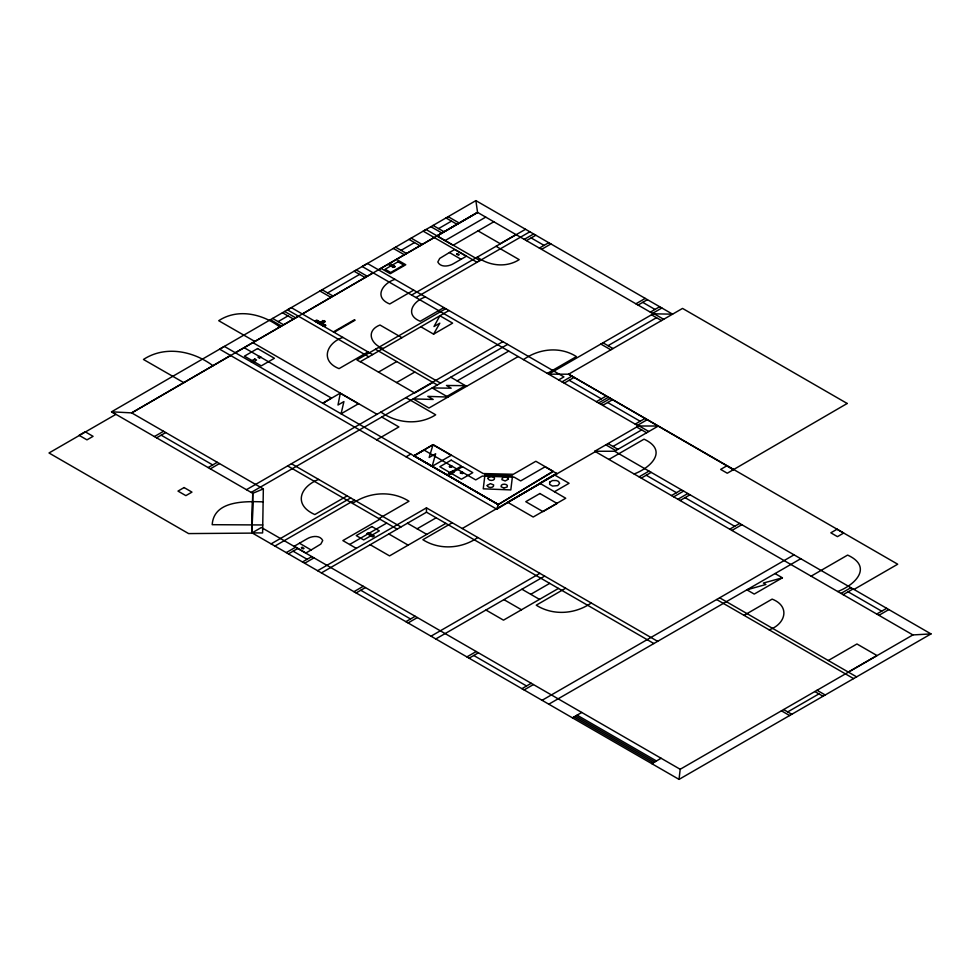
<?xml version="1.0" encoding="UTF-8"?>
<svg xmlns="http://www.w3.org/2000/svg" width="980" height="980" viewBox="0 0 980 980"><rect width="100%" height="100%" fill="white"/><g stroke="black" fill="none" stroke-linecap="round" stroke-linejoin="round"><path stroke-width="1.47" d="M252.228 524.913L252.607 501.797M263.338 488.898L252.742 493.332L252.105 533.108L188.601 533.586L49 452.981L115.946 414.332L111.549 411.808L131.688 412.886L263.338 488.898L262.615 532.949L252.093 532.887L252.742 493.332L111.549 411.808L475.876 200.618L672.574 314.176L653.219 313.808L477.554 212.391L475.876 200.618M680.181 769.276L261.391 527.497L252.068 532.875L679.03 779.382L680.181 769.276L912.895 634.93L931 633.913L614.619 451.253L594.75 451.253L638.874 425.773L648.809 431.506M488.101 478.191L488.248 479.122C489.547 481.168 495.206 480.874 494.508 477.897L491.923 476.623L489.204 477.064L488.101 478.191L488.432 477.64M432.156 466.321L435.647 453.74L429.166 457.488L433.013 444.81L451.216 455.32L432.156 466.321L413.915 455.798L432.976 444.798M322.469 321.06L319.149 323.523M322.494 321.024C327.614 319.321 323.474 323.915 319.933 323.976M553.088 471.221L535.852 461.274L513.324 474.283L483.226 473.56L433.062 444.602L414.148 455.81L498.257 504.541L224.371 346.418L219.618 349.162L496.799 509.196L498.257 504.541L552.928 471.356L545.076 466.823L520.662 480.923L514.243 477.211L482.344 476.084L475.729 479.906L424.034 450.065L413.915 455.798L498.257 504.541L553.235 471.502L557.179 473.695M369.509 534.014L369.142 532.838L366.863 533.524L369.154 534.223M433.577 334.143L439.812 323.18L433.993 326.536L439.873 315.768L452.638 323.13L433.577 334.143L420.824 326.769M496.799 509.196L556.518 473.328M230.545 355.471L131.688 412.886L477.554 212.391L437.092 235.886M302.367 314.004L373.123 272.82M449.416 252.534L439.714 258.426L437.803 262.003C440.645 267.761 448.926 266.462 453.569 263.62L466.345 256.246L454.671 249.508L449.416 252.534L461.09 259.284M311.125 549.976L320.827 544.084L322.738 540.507C319.897 534.749 311.603 536.048 306.973 538.89L294.196 546.264L305.87 553.002L311.125 549.976L299.451 543.226M278.124 321.624L287.973 315.915M327.626 292.922L359.611 274.388M401.09 250.341L414.491 242.575M438.587 228.597L451.498 221.125M378.39 269.782L434.226 237.54M477.664 212.452L436.933 235.972L453.091 245.294L493.822 221.786M235.298 352.727L298.508 316.234M445.018 240.627L485.737 217.119M315.866 321.636L317.679 320.619M394.977 279.361C382.482 283.306 373.478 297.381 389.721 303.984L413.67 290.154M323.204 325.875L324.993 324.846M333.372 331.901L354.405 319.762L355.14 320.178L334.094 332.33M154.411 436.553L163.55 431.286M156.604 437.827L165.743 432.548M516.019 234.6L500.241 243.702L478.044 230.888M411.637 295.041L525.525 229.283M342.914 337.414C326.438 342.939 319.811 361.057 339.055 368.639L368.027 351.918M415.961 297.54L529.862 231.782M524.276 239.365L533.635 233.963M425.491 296.977C413.193 300.86 404.177 314.739 420.236 321.269L443.903 307.61M526.468 240.627L535.827 235.237M539.38 248.087L548.739 242.685M541.573 249.349L550.932 243.947M445.753 308.675L356.941 359.942L360.15 361.804L448.963 310.525M208.14 467.57L217.278 462.303M210.333 468.844L219.471 463.565M378.488 372.106L396.692 361.596M358.607 403.674L341.077 413.793L343.907 401.592L338.002 405.01L340.305 393.115L322.788 403.233L331.485 398.113L244.155 347.692M396.582 382.555L414.785 372.045M246.446 489.694L502.875 341.652M432.878 382.494L414.675 393.005L360.395 361.657M251.186 492.426L507.603 344.384M457.109 380.914L508.743 351.11M446.831 396.422L465.439 385.679L446.464 385.471L451.18 388.19L432.156 387.945L447.946 397.072L427.819 396.361L433.185 399.46L413.205 398.909L428.971 408.023L518.175 356.561M376.639 439.824L398.897 426.937L381.759 417.039M523.504 359.635C538.792 348.586 560.168 346.148 576.412 356.598L547.33 373.392M318.623 479.428C299.745 486.864 293.204 504.97 314.825 514.549L347.141 495.892M635.885 303.8L645.232 298.398M638.078 305.062L647.425 299.66M650.328 312.142L659.687 306.74M652.521 313.404L661.88 308.002M406.075 456.815L410.828 454.071M608.017 345.683L656.502 317.692M271.105 543.876L350.681 497.938M558.673 379.934L563.929 376.896L367.463 263.473L362.208 266.511L638.47 426.006L658.34 426.006L614.619 451.253M274.902 546.068L354.478 500.119M562.018 381.869L571.952 376.136M352.604 503.426C369.068 491.935 391.792 490.306 408.979 501.233L378.893 518.604M564.211 383.131L574.133 377.398M286.246 552.61L295.568 547.232M288.439 553.871L297.761 548.494M302.477 561.981L311.799 556.603M379.922 519.204L342.865 540.593L356.316 548.359M304.67 563.243L313.992 557.865M596.367 401.702L606.302 395.969M349.627 544.488L386.671 523.1M598.56 402.964L608.494 397.231M600.52 404.103L610.454 398.358M602.712 405.365L612.647 399.632M317.594 570.715L426.459 507.861L657.654 641.349M321.391 572.908L426.521 512.209L653.856 643.529M417.113 528.796L436.186 517.783M445.839 523.369L389.55 555.893L370.256 544.758M452.246 522.757L422.882 539.711C439.64 550.368 461.776 548.739 477.811 537.518M635.199 424.12L645.134 418.387M637.392 425.381L647.327 419.648M462.229 528.514L595.399 451.621M540.286 483.544L507.75 502.324L533.206 517.024L565.742 498.244L539.845 483.287L554.447 474.859L569.062 483.287L554.46 491.727M353.927 591.687L363.249 586.297M356.108 592.949L365.43 587.559M613.002 446.451L641.655 429.902M608.935 459.436L644.044 439.175C668.372 450.42 651.088 467.595 634.109 473.977M639.095 476.844L649.017 471.111M641.275 478.118L651.21 472.372M405.867 621.675L415.189 616.298M408.06 622.937L417.382 617.559M671.508 495.562L681.443 489.829M431.004 636.179L539.858 573.337M673.701 496.823L683.636 491.09M435.806 638.96L544.66 576.105M677.903 499.249L687.825 493.516M680.083 500.523L690.018 494.778M530.744 594.321L549.694 583.37M558.453 588.429L503.487 620.156L485.97 610.038M565.644 588.221L536.256 605.187C553.014 615.869 575.187 614.227 591.234 602.994M466.897 656.906L476.219 651.529M469.089 658.18L478.424 652.79M729.72 529.176L739.655 523.442M731.913 530.437L741.836 524.704M521.899 688.67L531.221 683.28M524.092 689.932L533.414 684.555M542.075 700.308L794.045 554.839M548.8 704.191L800.758 558.723M811.109 576.167L847.627 555.084C872.923 566.734 855.65 584.791 837.692 591.516M744.028 615.342L772.142 599.111C790.627 606.338 785.495 624.223 769.141 629.834M572.43 717.838L581.753 712.448M840.987 593.415L850.922 587.682M843.168 594.676L853.102 588.943M853.948 589.47L897.705 564.211L568.608 374.201L548.678 374.164L653.697 313.539L663.693 319.309M876.72 614.043L886.655 608.311M878.913 615.318L888.848 609.572M828.284 660.52L856.949 643.97L876.953 655.522L848.3 672.072M651.774 763.641L661.096 758.263M787.724 711.909L818.937 693.889M679.03 779.382L931 633.913M782.371 577.832L763.395 583.039L765.895 584.484L746.87 589.825L754.233 594.076L782.42 577.796L775.058 573.557M504.32 488.016L507.175 486.962L507.358 485.48C506.06 483.446 500.4 483.728 501.099 486.717L503.683 487.991M263.13 501.858C245.245 501.295 213.824 500.376 212.195 524.692L262.75 524.962M259.908 356.818C257.127 356.353 260.19 358.888 260.117 356.941M451.523 465.904L449.232 466.603L451.523 467.301L451.878 466.113M462.511 472.262L460.22 472.948L462.511 473.646L462.879 472.458M448.166 216.678L459.204 223.024M445.974 217.94L457.023 224.298M433.062 225.425L444.112 231.782M430.882 226.699L441.919 233.044M411.159 238.128L422.196 244.486M408.966 239.402L420.016 245.747M395.565 247.168L406.614 253.514M393.384 248.43L404.422 254.775M356.267 269.941L367.316 276.299M354.086 271.215L365.124 277.561M322.102 289.749L333.151 296.095M319.921 291.023L330.958 297.369M284.641 311.469L295.691 317.814M282.461 312.743L293.498 319.088M272.612 318.439L283.649 324.796M270.431 319.713L281.468 326.058M279.851 326.989C262.567 313.918 237.883 308.063 218.712 320.705L254.861 341.481M213.003 365.748C193.232 350.926 165.13 345.254 143.46 359.464L183.811 382.666M531.148 237.932L544.059 245.392M642.745 302.367L655.008 309.447M651.504 314.801L661.488 320.57M496.076 246.299L519.192 259.639C506.305 267.932 489.375 265.911 477.285 257.14M479.93 260.619L426.043 229.504L423.189 231.157L477.064 262.273M603.019 342.792L613.015 348.562M600.826 344.054L610.822 349.823M396.508 259.394L405.781 264.747L390.261 273.714L380.975 268.361M569.172 380.265L601.34 398.836M607.674 402.498L640.173 421.253M636.694 427.035L646.616 432.768M608.029 443.585L617.964 449.318M605.848 444.846L615.771 450.579M646.249 475.251L676.47 492.695M685.057 497.656L734.694 526.309M848.141 591.81L881.694 611.177M401.923 337.684L379.983 325.017C365.356 330.799 370.869 344.409 383.192 348.5M594.75 451.253L912.895 634.93M450.763 377.202L466.578 386.341M378.66 347.41L440.51 383.119M375.45 349.26L437.301 384.969M321.477 322.175L322.273 322.628M320.926 322.494L316.687 320.056L314.911 321.085L324.135 326.413L325.924 325.385L321.71 322.947M372.645 354.589L291.293 307.61L287.434 309.839L368.786 356.818M405.928 397.623L435.696 414.81C418.913 425.541 396.802 423.409 380.901 412.066M719.639 597.8L856.606 676.861M716.637 599.527L853.605 678.601M252.889 342.645L376.896 414.234M340.954 393.691L357.602 403.295M817.038 690.263L825.209 694.992M814.846 691.537L823.029 696.253M783.633 709.557L791.816 714.273M781.44 710.819L789.623 715.535M407.447 523.222L426.79 534.394M521.96 589.25L539.502 599.38M291.428 463.724L400.967 526.958M287.63 465.916L397.17 529.151M503.965 599.65L521.495 609.768M388.876 534.002L408.17 545.149M161.173 435.181L212.709 464.937M293.094 551.189L307.132 559.286M360.775 590.254L410.534 618.98M473.757 655.485L526.566 685.976M577.085 715.143L656.441 760.958M575.529 716.037L654.885 761.852M573.974 716.931L653.329 762.746M426.459 507.861L426.459 512.246M508.375 479.196L505.178 480.984L501.956 479.685C501.246 476.697 506.917 476.403 508.216 478.448L508.375 479.196M487.232 485.419L487.403 486.166C488.702 488.212 494.361 487.918 493.651 484.929L490.441 483.63L487.232 485.419M484.953 474.712L483.25 488.824L510.813 489.927L512.516 475.827L484.953 474.712M549.67 482.172L549.67 484.414L552.512 486.055L557.755 485.602L559.617 483.287L558.465 481.388L556.395 480.531L552.512 480.531L549.67 482.172M451.511 466.603L449.857 466.603L451.511 466.603M369.129 533.524L367.476 533.524L369.129 533.524M462.499 472.948L460.845 472.948L462.499 472.948M260.876 357.21L259.43 358.055L257.973 357.21L259.43 356.377L260.876 357.21M392.515 266.266L392.882 267.442L395.173 266.744L390.493 263.755L388.741 264.772L392.833 267.136L394.585 266.119L392.515 266.266M394.548 266.744L392.894 266.744L394.548 266.744M322.653 320.595L325.041 321.942L322.702 320.57M847.186 403.478L727.283 473.23L720.655 469.408L726.854 465.819L733.481 469.653L568.608 374.201L682.533 308.418L847.186 403.478M85.187 431.788L79.086 435.316L86.963 439.861L93.076 436.345L85.187 431.788M398.039 261.77L385.103 269.243L390.726 272.489L403.662 265.029L398.039 261.77M257.581 348.562L244.436 356.144L261.268 365.871L274.412 358.276L257.581 348.562M254.825 359.011L250.733 361.375L252.485 362.38L256.576 360.027L254.825 359.011M323.817 325.005L323.865 325.054M457.391 253.6L456.509 254.114L458.371 255.192L459.252 254.678L457.391 253.6M184.093 487.562L177.98 491.09L185.869 495.635L191.97 492.119L184.093 487.562M451.192 460.147L439.824 466.713L450.09 472.642L461.47 466.076L451.192 460.147M302.171 547.33L301.289 547.832L303.151 548.91L304.033 548.396L302.171 547.33M452.405 471.16L448.313 473.524L450.065 474.528L454.157 472.164L452.405 471.16M462.523 466.713L451.143 473.279L461.421 479.22L472.789 472.654L462.523 466.713M371.898 526.566L356.242 535.607L363.702 539.907L379.358 530.878L371.898 526.566M370.281 533.586L368.529 534.59L372.621 536.954L374.372 535.938L370.281 533.586M539.894 493.528L525.77 501.687L542.981 511.621L557.118 503.463L539.894 493.528M837.03 529.237L830.832 532.814L837.459 536.648L843.658 533.059L837.03 529.237"/></g></svg>
